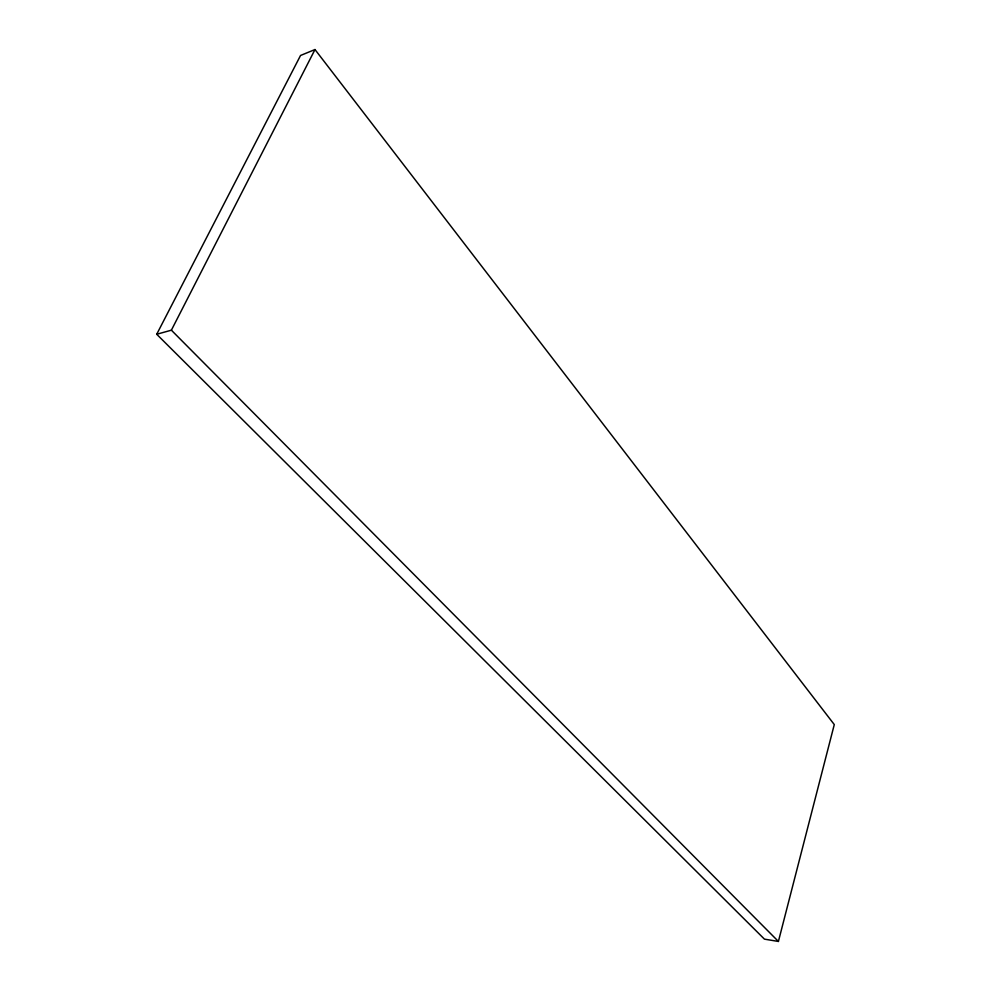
<?xml version="1.0" encoding="UTF-8"?>
<svg xmlns="http://www.w3.org/2000/svg" width="991" height="991" viewBox="0 0 991 991"><rect width="100%" height="100%" fill="white"/><g stroke="black" fill="none" stroke-linecap="round" stroke-linejoin="round"><path stroke-width="1.49" d="M778.406 941.45L834.286 724.57L314.989 49.55L300.546 55.471L156.714 334.264L764.457 939.146L778.406 941.45L171.381 330.189L156.714 334.264M171.381 330.189L314.989 49.55"/></g></svg>
